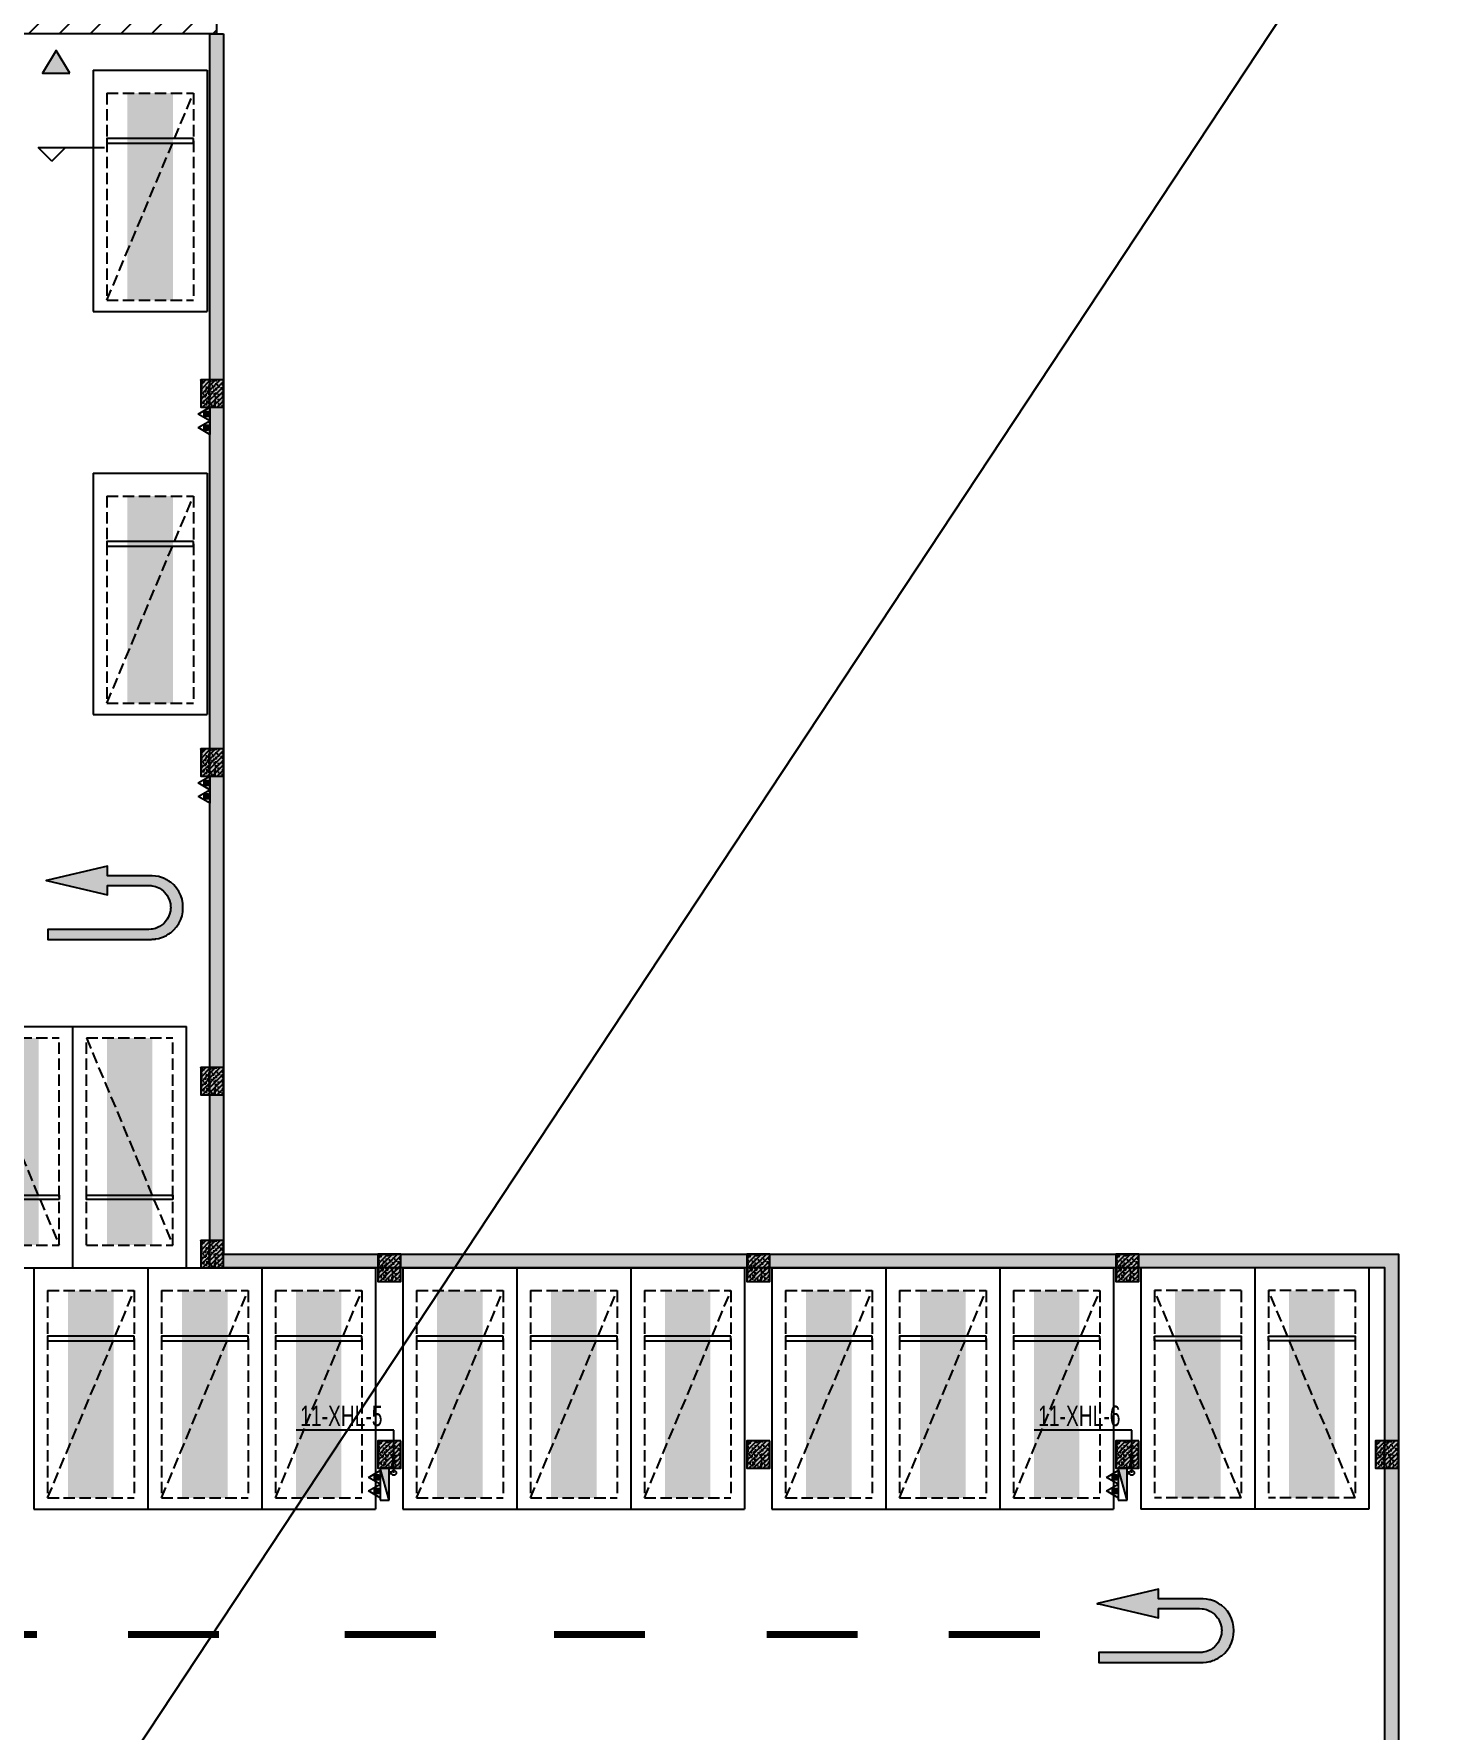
# Model space of a CAD drawing. Extents: x -1338203 to 1886333, y -783476 to 1038610.
# Drawn here: x 834955 to 865888, y -387801 to -350551 of the extents above; entities that cross this region are included whole.
import ezdxf

# ---------------------------------------------------------------- set-up
doc = ezdxf.new("R2010")
doc.units = 0
doc.header["$LTSCALE"] = 1000
doc.header["$MEASUREMENT"] = 0
doc.linetypes.add('A-001-平面B2$0$__DASH', pattern=[0.35, 0.25, -0.1])
for name, color, linetype in [('A-001-车位参照B2$0$A-001-车位参照B2$0$0A-P-PKNG-CAR(A)', 43, 'Continuous'), ('A-01-平面B2$0$0A-A-SYMB-ELEV', 150, 'Continuous'), ('A-FIRE', 7, 'Continuous'), ('p-a-regular', 5, 'Continuous'), ('S001地下二墙柱$0$S001地下一墙柱$0$0S-CC-LINE', 52, 'Continuous'), ('S001地下二墙柱$0$S001地下一墙柱$0$0S-CW-HATCH', 251, 'Continuous'), ('S001地下二墙柱$0$S001地下一墙柱$0$0S-CW-HATCH-UP', 251, 'Continuous'), ('S001地下二墙柱$0$S001地下一墙柱$0$0S-CW-LINE', 72, 'Continuous'), ('S001地下二墙柱$0$S001地下二墙柱$0$0S-CC-LINE', 52, 'Continuous'), ('S001地下二墙柱$0$S001地下二墙柱$0$0S-CW-HATCH', 251, 'Continuous'), ('S001地下二墙柱$0$S001地下二墙柱$0$0S-CW-HATCH-UP', 251, 'Continuous'), ('中心线', 42, 'Continuous'), ('地面指向箭头', 7, 'Continuous'), ('负二层消火栓$0$负二层消火栓$0$0P-ACC-FH', 7, 'Continuous'), ('负二层消火栓$0$负二层消火栓$0$0P-DIM-FH', 3, 'Continuous'), ('负二层消火栓$0$负二层消火栓$0$0P-PIPE-FH', 1, 'Continuous'), ('负二层消火栓$0$负二层消火栓$0$0P-VPIPE-FH', 1, 'Continuous'), ('负二层消火栓$0$负二层消火栓$1$0P-EQUIP-FH', 7, 'Continuous')]:
    doc.layers.add(name, color=color, linetype=linetype)
doc.layers.add('AAD-A-PROOF', color=30, linetype='Continuous', plot=False)
doc.styles.add('负二层消火栓$0$负二层消火栓$0$AAD-S', font='aad-s.shx', dxfattribs={"width": 0.7, "bigfont": 'aad-hztxt.shx'})

# ---------------------------------------------------------------- blocks, each defined once
blk = doc.blocks.new('A-01-平面B2')
at = {"layer": 'A-01-平面B2$0$0A-A-SYMB-ELEV'}
for p, q in [((20843, -6485), (20543, -6185)), ((20543, -6185), (22001, -6185)), ((20843, -6485), (21143, -6185))]:
    blk.add_line(p, q, dxfattribs=at)
blk = doc.blocks.new('A-001-主楼组合参照B2')
at = {"ltscale": 0.002}
h = blk.add_hatch(dxfattribs=at)
h.set_pattern_fill('ANSI31', color=8, scale=300)
h.set_pattern_definition([(45, (-290759.76, -7878.1), (-336.7596, 336.7596), [])])
h.paths.add_polyline_path([(66281, -186940), (66281, -185540), (62441, -185540), (62441, -181550), (55141, -181550), (55141, -185540), (51301, -185540), (51301, -186940), (44981, -186940), (44981, -185540), (41131, -185540), (41131, -181650), (37392, -181650), (37392, -179560), (38191, -179560), (38191, -176360), (41051, -176360), (41051, -174560), (42851, -174560), (42851, -173660), (46981, -173660), (46981, -172090), (50101, -172090), (50101, -174560), (67481, -174560), (67481, -172090), (70601, -172090), (70601, -174560), (76531, -174560), (76531, -176360), (79391, -176360), (79391, -179560), (80191, -179560), (80191, -182110), (81091, -182110), (81091, -185540), (72601, -185540), (72601, -186940)])
h.paths.add_polyline_path([(2291, -185540), (9781, -185540), (9781, -186540), (9631, -186540), (9631, -186940), (16251, -186940), (16251, -186540), (16101, -186540), (16101, -185540), (23691, -185540), (23691, -179560), (22891, -179560), (22891, -176360), (20031, -176360), (20031, -174560), (18231, -174560), (18231, -173660), (14101, -173660), (14101, -172090), (10981, -172090), (10981, -174560), (-6399, -174560), (-6399, -172090), (-9519, -172090), (-9519, -174560), (-15449, -174560), (-15449, -176360), (-18309, -176360), (-18309, -179560), (-19109, -179560), (-19109, -181610), (-20009, -181610), (-20009, -185540), (-11519, -185540), (-11519, -186540), (-11669, -186540), (-11669, -186940), (-5049, -186940), (-5049, -186540), (-5199, -186540), (-5199, -185540), (-1359, -185540), (-1359, -181550), (2291, -181550)])
h.paths.add_polyline_path([(-109959, -168806), (-109959, -173536), (-109709, -173536), (-103819, -173536), (-103819, -177236), (-99249, -177236), (-99249, -178036), (-92869, -178036), (-92869, -177236), (-71299, -177236), (-71299, -178036), (-64919, -178036), (-64919, -177236), (-54209, -177236), (-54209, -168806), (-59109, -168806), (-59109, -167906), (-62059, -167906), (-62059, -168806), (-64369, -168806), (-64369, -167456), (-66169, -167456), (-66169, -165386), (-69469, -165386), (-69469, -167386), (-71849, -167386), (-71849, -168806), (-82159, -168806), (-82159, -167906), (-85209, -167906), (-85209, -168806), (-92319, -168806), (-92319, -167386), (-94699, -167386), (-94699, -165386), (-97999, -165386), (-97999, -167456), (-99799, -167456), (-99799, -168806)])
h.paths.add_polyline_path([(-115664, -225244), (-115664, -225844), (-115414, -225844), (-115414, -225244), (-114084, -225244), (-114084, -225844), (-113834, -225844), (-113834, -225244), (-112009, -225244), (-112009, -225844), (-111589, -225844), (-111589, -225244), (-92909, -225244), (-92909, -225844), (-92489, -225844), (-92489, -225244), (-90664, -225244), (-90664, -225844), (-90414, -225844), (-90414, -225244), (-89084, -225244), (-89084, -225844), (-88834, -225844), (-88834, -225244), (-82964, -225244), (-82964, -225844), (-82714, -225844), (-82714, -225244), (-81384, -225244), (-81384, -225844), (-81134, -225844), (-81134, -225244), (-79309, -225244), (-79309, -225844), (-78889, -225844), (-78889, -225244), (-60209, -225244), (-60209, -225844), (-59789, -225844), (-59789, -225244), (-57964, -225244), (-57964, -225844), (-57714, -225844), (-57714, -225244), (-56384, -225244), (-56384, -225844), (-56134, -225844), (-56134, -225244), (-53249, -225244), (-53249, -216464), (-53249, -216464), (-56519, -216464), (-56519, -216464), (-59959, -216464), (-59959, -215464), (-67989, -215464), (-67989, -211894), (-71109, -211894), (-71109, -215464), (-79139, -215464), (-79139, -216464), (-81759, -216464), (-81759, -215464), (-83909, -215464), (-83909, -216464), (-86599, -216464), (-87849, -216464), (-92659, -216464), (-92659, -215464), (-100689, -215464), (-100689, -211894), (-103809, -211894), (-103809, -215464), (-111839, -215464), (-111839, -215464), (-114239, -215464), (-114239, -215464), (-116459, -215464), (-116459, -216464), (-118549, -216464), (-118549, -221294), (-119249, -221294), (-119249, -221894), (-118549, -221894), (-118549, -223844), (-119249, -223844), (-119249, -224444), (-118549, -224444), (-118549, -225244)])
h.paths.add_polyline_path([(-11949, -235160), (-15609, -235160), (-15609, -237714), (-16509, -237714), (-16509, -241140), (-8019, -241140), (-8019, -242140), (-8169, -242140), (-8169, -242540), (-1549, -242540), (-1549, -242140), (-1699, -242140), (-1699, -241140), (13281, -241140), (13281, -242140), (13131, -242140), (13131, -242540), (19751, -242540), (19751, -242140), (19601, -242140), (19601, -241140), (27191, -241140), (27191, -239340), (27191, -239340), (27191, -237140), (27191, -237140), (27191, -235250), (23441, -235250), (23441, -230950), (23441, -230160), (21531, -230160), (17601, -230160), (17602, -227690), (14482, -227690), (14481, -230160), (-2899, -230160), (-2899, -227690), (-6019, -227690), (-6019, -230160), (-9949, -230160), (-11949, -230160)])
h.paths.add_polyline_path([(67491, -237140), (67491, -235160), (71151, -235160), (71151, -234560), (73051, -234560), (73051, -230160), (77081, -230160), (77081, -227690), (80201, -227690), (80201, -230160), (97581, -230160), (97581, -227690), (100701, -227690), (100701, -230160), (104631, -230160), (106631, -230160), (106631, -231960), (109491, -231960), (109491, -235160), (110291, -235160), (110291, -237713), (111191, -237713), (111191, -241140), (102701, -241140), (102701, -242140), (102851, -242140), (102851, -242540), (96231, -242540), (96231, -242140), (96381, -242140), (96381, -241140), (81401, -241140), (81401, -242140), (81551, -242140), (81551, -242540), (74931, -242540), (74931, -242140), (75081, -242140), (75081, -241140), (67491, -241140), (67491, -239340)])
h.paths.add_polyline_path([(11811, -302465), (13796, -302220), (17696, -301741), (17394, -299289), (20491, -298908), (20793, -301359), (25884, -300733), (26493, -305676), (29133, -305351), (28525, -300408), (38043, -299237), (37741, -296785), (40838, -296404), (41140, -298856), (45040, -298376), (47025, -298132), (47636, -303094), (50474, -302745), (51268, -302647), (51580, -305181), (52178, -310042), (48297, -310519), (48118, -309060), (44465, -309509), (44588, -310502), (44736, -310484), (44785, -310881), (38215, -311689), (38166, -311292), (38315, -311274), (38193, -310281), (23325, -312111), (23447, -313103), (23596, -313085), (23645, -313482), (17074, -314290), (17025, -313893), (17174, -313875), (17052, -312883), (1787, -314761), (1909, -315753), (2058, -315735), (2107, -316132), (-4463, -316941), (-4512, -316544), (-4363, -316525), (-4485, -315533), (-12912, -316570), (-13331, -313165), (-12437, -313055), (-12507, -312490), (-12749, -310524), (-11955, -310427), (-12346, -307251), (-9507, -306901), (-9727, -305115), (-7940, -304896), (-8050, -304003), (-3951, -303497), (-4143, -301939), (-1046, -301558), (-745, -304010), (7186, -303034), (7796, -307996), (12421, -307427)])
h.paths.add_polyline_path([(118676, -301883), (118079, -297021), (118079, -297019), (118009, -296454), (117768, -294488), (116974, -294586), (116584, -291410), (113745, -291758), (113526, -289972), (111540, -290216), (107640, -290695), (107339, -288243), (104242, -288623), (104543, -291075), (87293, -293193), (86992, -290742), (83895, -291122), (84196, -293574), (80295, -294053), (78310, -294297), (78920, -299259), (76081, -299608), (75287, -299705), (75598, -302240), (76016, -305641), (83549, -304716), (83671, -305708), (83522, -305726), (83571, -306123), (90142, -305317), (90093, -304920), (89944, -304938), (89822, -303945), (104690, -302119), (104812, -303112), (104663, -303130), (104712, -303527), (111283, -302720), (111234, -302323), (111085, -302341), (110963, -301349), (114617, -300901), (114796, -302359)])
at = {"color": 3, "flags": 128}
blk.add_lwpolyline([(67481, -172090), (70601, -172090), (70601, -174560), (76531, -174560), (76531, -176360), (79391, -176360), (79391, -179560), (80191, -179560), (80191, -182110), (81091, -182110), (81091, -185540), (72601, -185540), (72601, -186940), (66281, -186940)], dxfattribs=at)
blk.add_blockref('A-01-平面B2', (48141, -183250))
blk = doc.blocks.new('负二层消火栓$0$负二层消火栓$1$$TwtSys$00000546')
h = blk.add_hatch()
h.set_pattern_fill('ANSI31', color=256, scale=200, style=0)
h.set_pattern_definition([(45, (-38543.802, -6670.83), (-17.67767, 17.67767), [])])
h.paths.add_polyline_path([(-65, 174), (65, 174), (65, 44), (-65, 44)])
for points in [[(0, 344), (-198, 0), (198, 0)], [(-65, 174), (65, 174), (65, 44), (-65, 44)]]:
    blk.add_lwpolyline(points, close=True)
blk = doc.blocks.new('负二层消火栓$0$负二层消火栓$0$$TwtSys$00000434')
for p, q in [((-0.5, 0.5), (-0.5, -0.5)), ((-0.5, -0.5), (0.5, 0.5)), ((0.5, 0.5), (-0.5, 0.5)), ((0.5, -0.5), (0.5, 0.5)), ((-0.5, -0.5), (0.5, -0.5))]:
    blk.add_line(p, q)
blk.add_solid([(0.5, -0.5), (0.5, 0.5), (-0.5, -0.5)])
blk = doc.blocks.new('负二层消火栓')
at = {"layer": '负二层消火栓$0$负二层消火栓$0$0P-DIM-FH'}
for p, q in [((76491, -217605, 800), (74347, -217605, 800)), ((76491, -218540, 800), (76491, -217605, 800)), ((92691, -217605, 800), (90547, -217605, 800)), ((92691, -218540, 800), (92691, -217605, 800))]:
    blk.add_line(p, q, dxfattribs=at)
at = {"layer": '负二层消火栓$0$负二层消火栓$0$0P-PIPE-FH', "linetype": 'Continuous', "const_width": 82.5}
for points in [[(76439, -218540), (76391, -218540)], [(92639, -218540), (92591, -218540)]]:
    blk.add_lwpolyline(points, dxfattribs=at)
at = {"layer": '负二层消火栓$0$负二层消火栓$0$0P-VPIPE-FH', "linetype": 'Continuous'}
for centre in [(76491, -218540), (92691, -218540)]:
    blk.add_circle(centre, 52.5, dxfattribs=at)
at = {"layer": '负二层消火栓$0$负二层消火栓$0$0P-ACC-FH', "xscale": -700, "yscale": -200, "zscale": 700, "rotation": 270.0000000081852}
for p in [(76291, -218790), (92491, -218790)]:
    blk.add_blockref('负二层消火栓$0$负二层消火栓$0$$TwtSys$00000434', p, dxfattribs=at)
at = {"layer": '负二层消火栓$0$负二层消火栓$1$0P-EQUIP-FH', "xscale": -0.75, "yscale": 0.75, "zscale": 0.75}
for p, rotation in [((72451, -195289), 90.00000000001239), ((72451, -195586), 90.00000000001239), ((72451, -203389), 90.00000000001239), ((72451, -203686), 90.00000000001239), ((76191, -218641, 800), 90.00000000818514), ((92391, -218641, 800), 90.00000000818514), ((76191, -218939, 800), 90.00000000818514), ((92391, -218939, 800), 90.00000000818514)]:
    blk.add_blockref('负二层消火栓$0$负二层消火栓$1$$TwtSys$00000546', p, dxfattribs=dict(at, rotation=rotation))
at = {"layer": '负二层消火栓$0$负二层消火栓$0$0P-DIM-FH', "color": 7, "style": '负二层消火栓$0$负二层消火栓$0$AAD-S', "width": 0.7}
for s, p in [('11-XHL-5', (74437, -217515, 800)), ('11-XHL-6', (90637, -217515, 800))]:
    blk.add_text(s, height=450, dxfattribs=at).set_placement(p)
blk = doc.blocks.new('S001地下二墙柱')
at = {"layer": 'S001地下二墙柱$0$S001地下一墙柱$0$0S-CW-HATCH', "ltscale": 0.002}
h = blk.add_hatch(color=256, dxfattribs=at)
h.dxf.hatch_style = 1
h.paths.add_polyline_path([(72751, -186940), (72751, -213740), (98541, -213740), (98541, -227760), (98241, -227760), (98241, -214040), (72451, -214040), (72451, -186940)])
at = {"layer": 'S001地下二墙柱$0$S001地下一墙柱$0$0S-CW-HATCH'}
h = blk.add_hatch(color=256, dxfattribs=at)
h.dxf.hatch_style = 1
h.paths.add_polyline_path([(72751, -194540), (72251, -194540), (72251, -195140), (72751, -195140)])
h = blk.add_hatch(color=256, dxfattribs=at)
h.dxf.hatch_style = 1
h.paths.add_polyline_path([(72751, -202640), (72251, -202640), (72251, -203240), (72751, -203240)])
h = blk.add_hatch(color=256, dxfattribs=at)
h.dxf.hatch_style = 1
h.paths.add_polyline_path([(72751, -209640), (72251, -209640), (72251, -210240), (72751, -210240)])
h = blk.add_hatch(color=256, dxfattribs=at)
h.dxf.hatch_style = 1
h.paths.add_polyline_path([(72751, -213440), (72251, -213440), (72251, -214040), (72751, -214040)])
h = blk.add_hatch(color=256, dxfattribs=at)
h.dxf.hatch_style = 1
h.paths.add_polyline_path([(76641, -213740), (76141, -213740), (76141, -214340), (76641, -214340)])
h = blk.add_hatch(color=256, dxfattribs=at)
h.dxf.hatch_style = 1
h.paths.add_polyline_path([(84741, -213740), (84241, -213740), (84241, -214340), (84741, -214340)])
h = blk.add_hatch(color=256, dxfattribs=at)
h.dxf.hatch_style = 1
h.paths.add_polyline_path([(92841, -213740), (92341, -213740), (92341, -214340), (92841, -214340)])
h = blk.add_hatch(color=256, dxfattribs=at)
h.dxf.hatch_style = 1
h.paths.add_polyline_path([(76641, -217840), (76141, -217840), (76141, -218440), (76641, -218440)])
h = blk.add_hatch(color=256, dxfattribs=at)
h.dxf.hatch_style = 1
h.paths.add_polyline_path([(84741, -217840), (84241, -217840), (84241, -218440), (84741, -218440)])
h = blk.add_hatch(color=256, dxfattribs=at)
h.dxf.hatch_style = 1
h.paths.add_polyline_path([(92841, -217840), (92341, -217840), (92341, -218440), (92841, -218440)])
h = blk.add_hatch(color=256, dxfattribs=at)
h.dxf.hatch_style = 1
h.paths.add_polyline_path([(98541, -217840), (98041, -217840), (98041, -218440), (98541, -218440)])
at = {"layer": 'S001地下二墙柱$0$S001地下一墙柱$0$0S-CW-HATCH-UP', "ltscale": 0.002}
h = blk.add_hatch(dxfattribs=at)
h.set_pattern_fill('钢筋混凝土', color=256, scale=30)
h.set_pattern_definition([(45, (-766365.37, -306889.07), (-53.0330086, 53.0330086), []), (50, (-766365.37, -306889.07), (215.178055, -18.82564), [22.5, -247.5]), (355, (-766365.37, -306889.07), (-41.6254, 225.65764), [18, -198]), (100.4514, (-766347.44, -306890.64), (173.552815, 206.831863), [19.122057, -210.342634]), (46.1842, (-766365.37, -306829.07), (320.172315, -49.655704), [33.75, -371.25]), (96.6356, (-766338.7, -306833.2), (280.39881, 292.23536), [28.68309, -315.5139]), (351.1842, (-766365.37, -306829.07), (280.39858, 292.23558), [27, -297]), (21, (-766335.37, -306844.07), (179.072116, -120.785667), [22.5, -247.5]), (326, (-766335.37, -306844.07), (72.9946, 217.545014), [18, -198]), (71.4514, (-766320.44, -306854.14), (252.06679, 96.75915), [19.122057, -210.342634]), (37.5, (-766365.37, -306889.07), (3.6479566, 99.868156), [0, -195.6, 0, -201, 0, -198.75]), (7.5, (-766365.37, -306889.07), (78.920861, 118.323514), [0, -114.6, 0, -191.1, 0, -75.75]), (327.5, (-766432.27, -306889.07), (160.146731, -6.7664615), [0, -75, 0, -234, 0, -310.5]), (317.5, (-766462.27, -306889.07), (174.95585, 30.031495), [0, -97.5, 0, -155.4, 0, -220.5])])
h.paths.add_polyline_path([(72751, -186940), (72751, -213740), (98541, -213740), (98541, -227760), (98241, -227760), (98241, -214040), (72451, -214040), (72451, -186940)])
at = {"layer": 'S001地下二墙柱$0$S001地下一墙柱$0$0S-CW-HATCH-UP'}
h = blk.add_hatch(dxfattribs=at)
h.set_pattern_fill('钢筋混凝土', color=256, scale=30)
h.set_pattern_definition([(45, (105061.966, -185588.27), (-53.03301, 53.03301), []), (50, (105061.97, -185588.27), (215.1781, -18.8256), [22.5, -247.5]), (355, (105061.97, -185588.27), (-41.6254, 225.6576), [18, -198]), (100.4514, (105079.9, -185589.84), (173.5528, 206.8319), [19.122, -210.3426]), (46.1842, (105061.97, -185528.27), (320.1723, -49.6557), [33.75, -371.25]), (96.6356, (105088.65, -185532.4), (280.3988, 292.2354), [28.683, -315.514]), (351.1842, (105061.97, -185528.27), (280.3986, 292.2356), [27, -297]), (21, (105091.97, -185543.27), (179.0721, -120.7857), [22.5, -247.5]), (326, (105091.97, -185543.27), (72.9946, 217.545), [18, -198]), (71.4514, (105106.89, -185553.34), (252.0668, 96.7591), [19.122, -210.3426]), (37.5, (105061.966, -185588.27), (3.64796, 99.86816), [0, -195.6, 0, -201, 0, -198.75]), (7.5, (105061.97, -185588.27), (78.92086, 118.3235), [0, -114.6, 0, -191.1, 0, -75.75]), (327.5, (104995.066, -185588.27), (160.14673, -6.76646), [0, -75, 0, -234, 0, -310.5]), (317.5, (104965.07, -185588.27), (174.95585, 30.0315), [0, -97.5, 0, -155.4, 0, -220.5])])
h.paths.add_polyline_path([(72751, -194540), (72251, -194540), (72251, -195140), (72751, -195140)])
h = blk.add_hatch(dxfattribs=at)
h.set_pattern_fill('钢筋混凝土', color=256, scale=30)
h.set_pattern_definition([(45, (105061.966, -193688.27), (-53.03301, 53.03301), []), (50, (105061.97, -193688.27), (215.1781, -18.8256), [22.5, -247.5]), (355, (105061.97, -193688.27), (-41.6254, 225.6576), [18, -198]), (100.4514, (105079.9, -193689.84), (173.5528, 206.8319), [19.122, -210.3426]), (46.1842, (105061.97, -193628.27), (320.1723, -49.6557), [33.75, -371.25]), (96.6356, (105088.65, -193632.4), (280.3988, 292.2354), [28.683, -315.514]), (351.1842, (105061.97, -193628.27), (280.3986, 292.2356), [27, -297]), (21, (105091.97, -193643.27), (179.0721, -120.7857), [22.5, -247.5]), (326, (105091.97, -193643.27), (72.9946, 217.545), [18, -198]), (71.4514, (105106.89, -193653.34), (252.0668, 96.7591), [19.122, -210.3426]), (37.5, (105061.966, -193688.27), (3.64796, 99.86816), [0, -195.6, 0, -201, 0, -198.75]), (7.5, (105061.97, -193688.27), (78.92086, 118.3235), [0, -114.6, 0, -191.1, 0, -75.75]), (327.5, (104995.066, -193688.27), (160.14673, -6.76646), [0, -75, 0, -234, 0, -310.5]), (317.5, (104965.07, -193688.27), (174.95585, 30.0315), [0, -97.5, 0, -155.4, 0, -220.5])])
h.paths.add_polyline_path([(72751, -202640), (72251, -202640), (72251, -203240), (72751, -203240)])
h = blk.add_hatch(dxfattribs=at)
h.set_pattern_fill('钢筋混凝土', color=256, scale=30)
h.set_pattern_definition([(45, (105061.966, -200688.27), (-53.03301, 53.03301), []), (50, (105061.97, -200688.27), (215.1781, -18.8256), [22.5, -247.5]), (355, (105061.97, -200688.27), (-41.6254, 225.6576), [18, -198]), (100.4514, (105079.9, -200689.84), (173.5528, 206.8319), [19.122, -210.3426]), (46.1842, (105061.97, -200628.27), (320.1723, -49.6557), [33.75, -371.25]), (96.6356, (105088.65, -200632.4), (280.3988, 292.2354), [28.683, -315.514]), (351.1842, (105061.97, -200628.27), (280.3986, 292.2356), [27, -297]), (21, (105091.97, -200643.27), (179.0721, -120.7857), [22.5, -247.5]), (326, (105091.97, -200643.27), (72.9946, 217.545), [18, -198]), (71.4514, (105106.89, -200653.34), (252.0668, 96.7591), [19.122, -210.3426]), (37.5, (105061.966, -200688.27), (3.64796, 99.86816), [0, -195.6, 0, -201, 0, -198.75]), (7.5, (105061.97, -200688.27), (78.92086, 118.3235), [0, -114.6, 0, -191.1, 0, -75.75]), (327.5, (104995.066, -200688.27), (160.14673, -6.76646), [0, -75, 0, -234, 0, -310.5]), (317.5, (104965.07, -200688.27), (174.95585, 30.0315), [0, -97.5, 0, -155.4, 0, -220.5])])
h.paths.add_polyline_path([(72751, -209640), (72251, -209640), (72251, -210240), (72751, -210240)])
h = blk.add_hatch(dxfattribs=at)
h.set_pattern_fill('钢筋混凝土', color=256, scale=30)
h.set_pattern_definition([(45, (105061.966, -204488.27), (-53.03301, 53.03301), []), (50, (105061.97, -204488.27), (215.1781, -18.8256), [22.5, -247.5]), (355, (105061.97, -204488.27), (-41.6254, 225.6576), [18, -198]), (100.4514, (105079.9, -204489.84), (173.5528, 206.8319), [19.122, -210.3426]), (46.1842, (105061.97, -204428.27), (320.1723, -49.6557), [33.75, -371.25]), (96.6356, (105088.65, -204432.4), (280.3988, 292.2354), [28.683, -315.514]), (351.1842, (105061.97, -204428.27), (280.3986, 292.2356), [27, -297]), (21, (105091.97, -204443.27), (179.0721, -120.7857), [22.5, -247.5]), (326, (105091.97, -204443.27), (72.9946, 217.545), [18, -198]), (71.4514, (105106.89, -204453.34), (252.0668, 96.7591), [19.122, -210.3426]), (37.5, (105061.966, -204488.27), (3.64796, 99.86816), [0, -195.6, 0, -201, 0, -198.75]), (7.5, (105061.97, -204488.27), (78.92086, 118.3235), [0, -114.6, 0, -191.1, 0, -75.75]), (327.5, (104995.066, -204488.27), (160.14673, -6.76646), [0, -75, 0, -234, 0, -310.5]), (317.5, (104965.07, -204488.27), (174.95585, 30.0315), [0, -97.5, 0, -155.4, 0, -220.5])])
h.paths.add_polyline_path([(72751, -213440), (72251, -213440), (72251, -214040), (72751, -214040)])
h = blk.add_hatch(dxfattribs=at)
h.set_pattern_fill('钢筋混凝土', color=256, scale=30)
h.set_pattern_definition([(45, (108952.16, -204788.14), (-53.03301, 53.03301), []), (50, (108952.16, -204788.14), (215.1781, -18.8256), [22.5, -247.5]), (355, (108952.16, -204788.14), (-41.6254, 225.6576), [18, -198]), (100.4514, (108970.1, -204789.7), (173.5528, 206.8319), [19.122, -210.3426]), (46.1842, (108952.16, -204728.14), (320.1723, -49.6557), [33.75, -371.25]), (96.6356, (108978.84, -204732.28), (280.3988, 292.2354), [28.683, -315.514]), (351.1842, (108952.16, -204728.14), (280.3986, 292.2356), [27, -297]), (21, (108982.16, -204743.14), (179.0721, -120.7857), [22.5, -247.5]), (326, (108982.16, -204743.14), (72.9946, 217.545), [18, -198]), (71.4514, (108997.09, -204753.2), (252.0668, 96.7591), [19.122, -210.3426]), (37.5, (108952.16, -204788.14), (3.64796, 99.86816), [0, -195.6, 0, -201, 0, -198.75]), (7.5, (108952.16, -204788.14), (78.92086, 118.3235), [0, -114.6, 0, -191.1, 0, -75.75]), (327.5, (108885.26, -204788.14), (160.14673, -6.76646), [0, -75, 0, -234, 0, -310.5]), (317.5, (108855.26, -204788.14), (174.95585, 30.0315), [0, -97.5, 0, -155.4, 0, -220.5])])
h.paths.add_polyline_path([(76641, -213740), (76141, -213740), (76141, -214340), (76641, -214340)])
h = blk.add_hatch(dxfattribs=at)
h.set_pattern_fill('钢筋混凝土', color=256, scale=30)
h.set_pattern_definition([(45, (117052.16, -204788.14), (-53.03301, 53.03301), []), (50, (117052.16, -204788.14), (215.1781, -18.8256), [22.5, -247.5]), (355, (117052.16, -204788.14), (-41.6254, 225.6576), [18, -198]), (100.4514, (117070.1, -204789.7), (173.5528, 206.8319), [19.122, -210.3426]), (46.1842, (117052.16, -204728.14), (320.1723, -49.6557), [33.75, -371.25]), (96.6356, (117078.84, -204732.28), (280.3988, 292.2354), [28.683, -315.514]), (351.1842, (117052.16, -204728.14), (280.3986, 292.2356), [27, -297]), (21, (117082.16, -204743.14), (179.0721, -120.7857), [22.5, -247.5]), (326, (117082.16, -204743.14), (72.9946, 217.545), [18, -198]), (71.4514, (117097.09, -204753.2), (252.0668, 96.7591), [19.122, -210.3426]), (37.5, (117052.16, -204788.14), (3.64796, 99.86816), [0, -195.6, 0, -201, 0, -198.75]), (7.5, (117052.16, -204788.14), (78.92086, 118.3235), [0, -114.6, 0, -191.1, 0, -75.75]), (327.5, (116985.26, -204788.14), (160.14673, -6.76646), [0, -75, 0, -234, 0, -310.5]), (317.5, (116955.26, -204788.14), (174.95585, 30.0315), [0, -97.5, 0, -155.4, 0, -220.5])])
h.paths.add_polyline_path([(84741, -213740), (84241, -213740), (84241, -214340), (84741, -214340)])
h = blk.add_hatch(dxfattribs=at)
h.set_pattern_fill('钢筋混凝土', color=256, scale=30)
h.set_pattern_definition([(45, (125152.16, -204788.14), (-53.03301, 53.03301), []), (50, (125152.16, -204788.14), (215.1781, -18.8256), [22.5, -247.5]), (355, (125152.16, -204788.14), (-41.6254, 225.6576), [18, -198]), (100.4514, (125170.1, -204789.7), (173.5528, 206.8319), [19.122, -210.3426]), (46.1842, (125152.16, -204728.14), (320.1723, -49.6557), [33.75, -371.25]), (96.6356, (125178.84, -204732.28), (280.3988, 292.2354), [28.683, -315.514]), (351.1842, (125152.16, -204728.14), (280.3986, 292.2356), [27, -297]), (21, (125182.16, -204743.14), (179.0721, -120.7857), [22.5, -247.5]), (326, (125182.16, -204743.14), (72.9946, 217.545), [18, -198]), (71.4514, (125197.09, -204753.2), (252.0668, 96.7591), [19.122, -210.3426]), (37.5, (125152.16, -204788.14), (3.64796, 99.86816), [0, -195.6, 0, -201, 0, -198.75]), (7.5, (125152.16, -204788.14), (78.92086, 118.3235), [0, -114.6, 0, -191.1, 0, -75.75]), (327.5, (125085.26, -204788.14), (160.14673, -6.76646), [0, -75, 0, -234, 0, -310.5]), (317.5, (125055.26, -204788.14), (174.95585, 30.0315), [0, -97.5, 0, -155.4, 0, -220.5])])
h.paths.add_polyline_path([(92841, -213740), (92341, -213740), (92341, -214340), (92841, -214340)])
h = blk.add_hatch(dxfattribs=at)
h.set_pattern_fill('钢筋混凝土', color=256, scale=30)
h.set_pattern_definition([(45, (108952.16, -208888.27), (-53.03301, 53.03301), []), (50, (108952.16, -208888.27), (215.1781, -18.8256), [22.5, -247.5]), (355, (108952.16, -208888.27), (-41.6254, 225.6576), [18, -198]), (100.4514, (108970.1, -208889.84), (173.5528, 206.8319), [19.122, -210.3426]), (46.1842, (108952.16, -208828.27), (320.1723, -49.6557), [33.75, -371.25]), (96.6356, (108978.84, -208832.4), (280.3988, 292.2354), [28.683, -315.514]), (351.1842, (108952.16, -208828.27), (280.3986, 292.2356), [27, -297]), (21, (108982.16, -208843.27), (179.0721, -120.7857), [22.5, -247.5]), (326, (108982.16, -208843.27), (72.9946, 217.545), [18, -198]), (71.4514, (108997.09, -208853.34), (252.0668, 96.7591), [19.122, -210.3426]), (37.5, (108952.16, -208888.27), (3.64796, 99.86816), [0, -195.6, 0, -201, 0, -198.75]), (7.5, (108952.16, -208888.27), (78.92086, 118.3235), [0, -114.6, 0, -191.1, 0, -75.75]), (327.5, (108885.26, -208888.27), (160.14673, -6.76646), [0, -75, 0, -234, 0, -310.5]), (317.5, (108855.26, -208888.27), (174.95585, 30.0315), [0, -97.5, 0, -155.4, 0, -220.5])])
h.paths.add_polyline_path([(76641, -217840), (76141, -217840), (76141, -218440), (76641, -218440)])
h = blk.add_hatch(dxfattribs=at)
h.set_pattern_fill('钢筋混凝土', color=256, scale=30)
h.set_pattern_definition([(45, (117052.16, -208888.27), (-53.03301, 53.03301), []), (50, (117052.16, -208888.27), (215.1781, -18.8256), [22.5, -247.5]), (355, (117052.16, -208888.27), (-41.6254, 225.6576), [18, -198]), (100.4514, (117070.1, -208889.84), (173.5528, 206.8319), [19.122, -210.3426]), (46.1842, (117052.16, -208828.27), (320.1723, -49.6557), [33.75, -371.25]), (96.6356, (117078.84, -208832.4), (280.3988, 292.2354), [28.683, -315.514]), (351.1842, (117052.16, -208828.27), (280.3986, 292.2356), [27, -297]), (21, (117082.16, -208843.27), (179.0721, -120.7857), [22.5, -247.5]), (326, (117082.16, -208843.27), (72.9946, 217.545), [18, -198]), (71.4514, (117097.09, -208853.34), (252.0668, 96.7591), [19.122, -210.3426]), (37.5, (117052.16, -208888.27), (3.64796, 99.86816), [0, -195.6, 0, -201, 0, -198.75]), (7.5, (117052.16, -208888.27), (78.92086, 118.3235), [0, -114.6, 0, -191.1, 0, -75.75]), (327.5, (116985.26, -208888.27), (160.14673, -6.76646), [0, -75, 0, -234, 0, -310.5]), (317.5, (116955.26, -208888.27), (174.95585, 30.0315), [0, -97.5, 0, -155.4, 0, -220.5])])
h.paths.add_polyline_path([(84741, -217840), (84241, -217840), (84241, -218440), (84741, -218440)])
h = blk.add_hatch(dxfattribs=at)
h.set_pattern_fill('钢筋混凝土', color=256, scale=30)
h.set_pattern_definition([(45, (125152.16, -208888.27), (-53.03301, 53.03301), []), (50, (125152.16, -208888.27), (215.1781, -18.8256), [22.5, -247.5]), (355, (125152.16, -208888.27), (-41.6254, 225.6576), [18, -198]), (100.4514, (125170.1, -208889.84), (173.5528, 206.8319), [19.122, -210.3426]), (46.1842, (125152.16, -208828.27), (320.1723, -49.6557), [33.75, -371.25]), (96.6356, (125178.84, -208832.4), (280.3988, 292.2354), [28.683, -315.514]), (351.1842, (125152.16, -208828.27), (280.3986, 292.2356), [27, -297]), (21, (125182.16, -208843.27), (179.0721, -120.7857), [22.5, -247.5]), (326, (125182.16, -208843.27), (72.9946, 217.545), [18, -198]), (71.4514, (125197.09, -208853.34), (252.0668, 96.7591), [19.122, -210.3426]), (37.5, (125152.16, -208888.27), (3.64796, 99.86816), [0, -195.6, 0, -201, 0, -198.75]), (7.5, (125152.16, -208888.27), (78.92086, 118.3235), [0, -114.6, 0, -191.1, 0, -75.75]), (327.5, (125085.26, -208888.27), (160.14673, -6.76646), [0, -75, 0, -234, 0, -310.5]), (317.5, (125055.26, -208888.27), (174.95585, 30.0315), [0, -97.5, 0, -155.4, 0, -220.5])])
h.paths.add_polyline_path([(92841, -217840), (92341, -217840), (92341, -218440), (92841, -218440)])
h = blk.add_hatch(dxfattribs=at)
h.set_pattern_fill('钢筋混凝土', color=256, scale=30)
h.set_pattern_definition([(45, (130851.97, -208888.266), (-53.03301, 53.03301), []), (50, (130851.97, -208888.27), (215.1781, -18.8256), [22.5, -247.5]), (355, (130851.97, -208888.27), (-41.6254, 225.6576), [18, -198]), (100.4514, (130869.9, -208889.83), (173.5528, 206.8319), [19.122, -210.3426]), (46.1842, (130851.97, -208828.27), (320.1723, -49.6557), [33.75, -371.25]), (96.6356, (130878.65, -208832.4), (280.3988, 292.2354), [28.683, -315.514]), (351.1842, (130851.97, -208828.27), (280.3986, 292.2356), [27, -297]), (21, (130881.97, -208843.27), (179.0721, -120.7857), [22.5, -247.5]), (326, (130881.97, -208843.27), (72.9946, 217.545), [18, -198]), (71.4514, (130896.9, -208853.33), (252.0668, 96.7591), [19.122, -210.3426]), (37.5, (130851.97, -208888.266), (3.64796, 99.86816), [0, -195.6, 0, -201, 0, -198.75]), (7.5, (130851.97, -208888.27), (78.92086, 118.3235), [0, -114.6, 0, -191.1, 0, -75.75]), (327.5, (130785.07, -208888.266), (160.14673, -6.76646), [0, -75, 0, -234, 0, -310.5]), (317.5, (130755.07, -208888.27), (174.95585, 30.0315), [0, -97.5, 0, -155.4, 0, -220.5])])
h.paths.add_polyline_path([(98541, -217840), (98041, -217840), (98041, -218440), (98541, -218440)])
at = {"layer": 'S001地下二墙柱$0$S001地下二墙柱$0$0S-CW-HATCH'}
h = blk.add_hatch(color=256, dxfattribs=at)
h.dxf.hatch_style = 1
h.paths.add_polyline_path([(72751, -194540), (72251, -194540), (72251, -195140), (72751, -195140)])
h = blk.add_hatch(color=256, dxfattribs=at)
h.dxf.hatch_style = 1
h.paths.add_polyline_path([(72751, -202640), (72251, -202640), (72251, -203240), (72751, -203240)])
h = blk.add_hatch(color=256, dxfattribs=at)
h.dxf.hatch_style = 1
h.paths.add_polyline_path([(72751, -209640), (72251, -209640), (72251, -210240), (72751, -210240)])
h = blk.add_hatch(color=256, dxfattribs=at)
h.dxf.hatch_style = 1
h.paths.add_polyline_path([(72751, -213440), (72251, -213440), (72251, -214040), (72751, -214040)])
at = {"layer": 'S001地下二墙柱$0$S001地下二墙柱$0$0S-CW-HATCH-UP'}
h = blk.add_hatch(dxfattribs=at)
h.set_pattern_fill('钢筋混凝土', color=256, scale=30)
h.set_pattern_definition([(45, (105061.966, -185588.27), (-53.03301, 53.03301), []), (50, (105061.97, -185588.27), (215.1781, -18.8256), [22.5, -247.5]), (355, (105061.97, -185588.27), (-41.6254, 225.6576), [18, -198]), (100.4514, (105079.9, -185589.84), (173.5528, 206.8319), [19.122, -210.3426]), (46.1842, (105061.97, -185528.27), (320.1723, -49.6557), [33.75, -371.25]), (96.6356, (105088.65, -185532.4), (280.3988, 292.2354), [28.683, -315.514]), (351.1842, (105061.97, -185528.27), (280.3986, 292.2356), [27, -297]), (21, (105091.97, -185543.27), (179.0721, -120.7857), [22.5, -247.5]), (326, (105091.97, -185543.27), (72.9946, 217.545), [18, -198]), (71.4514, (105106.89, -185553.34), (252.0668, 96.7591), [19.122, -210.3426]), (37.5, (105061.966, -185588.27), (3.64796, 99.86816), [0, -195.6, 0, -201, 0, -198.75]), (7.5, (105061.97, -185588.27), (78.92086, 118.3235), [0, -114.6, 0, -191.1, 0, -75.75]), (327.5, (104995.066, -185588.27), (160.14673, -6.76646), [0, -75, 0, -234, 0, -310.5]), (317.5, (104965.07, -185588.27), (174.95585, 30.0315), [0, -97.5, 0, -155.4, 0, -220.5])])
h.paths.add_polyline_path([(72751, -194540), (72251, -194540), (72251, -195140), (72751, -195140)])
h = blk.add_hatch(dxfattribs=at)
h.set_pattern_fill('钢筋混凝土', color=256, scale=30)
h.set_pattern_definition([(45, (105061.966, -193688.27), (-53.03301, 53.03301), []), (50, (105061.97, -193688.27), (215.1781, -18.8256), [22.5, -247.5]), (355, (105061.97, -193688.27), (-41.6254, 225.6576), [18, -198]), (100.4514, (105079.9, -193689.84), (173.5528, 206.8319), [19.122, -210.3426]), (46.1842, (105061.97, -193628.27), (320.1723, -49.6557), [33.75, -371.25]), (96.6356, (105088.65, -193632.4), (280.3988, 292.2354), [28.683, -315.514]), (351.1842, (105061.97, -193628.27), (280.3986, 292.2356), [27, -297]), (21, (105091.97, -193643.27), (179.0721, -120.7857), [22.5, -247.5]), (326, (105091.97, -193643.27), (72.9946, 217.545), [18, -198]), (71.4514, (105106.89, -193653.34), (252.0668, 96.7591), [19.122, -210.3426]), (37.5, (105061.966, -193688.27), (3.64796, 99.86816), [0, -195.6, 0, -201, 0, -198.75]), (7.5, (105061.97, -193688.27), (78.92086, 118.3235), [0, -114.6, 0, -191.1, 0, -75.75]), (327.5, (104995.066, -193688.27), (160.14673, -6.76646), [0, -75, 0, -234, 0, -310.5]), (317.5, (104965.07, -193688.27), (174.95585, 30.0315), [0, -97.5, 0, -155.4, 0, -220.5])])
h.paths.add_polyline_path([(72751, -202640), (72251, -202640), (72251, -203240), (72751, -203240)])
h = blk.add_hatch(dxfattribs=at)
h.set_pattern_fill('钢筋混凝土', color=256, scale=30)
h.set_pattern_definition([(45, (105061.966, -200688.27), (-53.03301, 53.03301), []), (50, (105061.97, -200688.27), (215.1781, -18.8256), [22.5, -247.5]), (355, (105061.97, -200688.27), (-41.6254, 225.6576), [18, -198]), (100.4514, (105079.9, -200689.84), (173.5528, 206.8319), [19.122, -210.3426]), (46.1842, (105061.97, -200628.27), (320.1723, -49.6557), [33.75, -371.25]), (96.6356, (105088.65, -200632.4), (280.3988, 292.2354), [28.683, -315.514]), (351.1842, (105061.97, -200628.27), (280.3986, 292.2356), [27, -297]), (21, (105091.97, -200643.27), (179.0721, -120.7857), [22.5, -247.5]), (326, (105091.97, -200643.27), (72.9946, 217.545), [18, -198]), (71.4514, (105106.89, -200653.34), (252.0668, 96.7591), [19.122, -210.3426]), (37.5, (105061.966, -200688.27), (3.64796, 99.86816), [0, -195.6, 0, -201, 0, -198.75]), (7.5, (105061.97, -200688.27), (78.92086, 118.3235), [0, -114.6, 0, -191.1, 0, -75.75]), (327.5, (104995.066, -200688.27), (160.14673, -6.76646), [0, -75, 0, -234, 0, -310.5]), (317.5, (104965.07, -200688.27), (174.95585, 30.0315), [0, -97.5, 0, -155.4, 0, -220.5])])
h.paths.add_polyline_path([(72751, -209640), (72251, -209640), (72251, -210240), (72751, -210240)])
h = blk.add_hatch(dxfattribs=at)
h.set_pattern_fill('钢筋混凝土', color=256, scale=30)
h.set_pattern_definition([(45, (105061.966, -204488.27), (-53.03301, 53.03301), []), (50, (105061.97, -204488.27), (215.1781, -18.8256), [22.5, -247.5]), (355, (105061.97, -204488.27), (-41.6254, 225.6576), [18, -198]), (100.4514, (105079.9, -204489.84), (173.5528, 206.8319), [19.122, -210.3426]), (46.1842, (105061.97, -204428.27), (320.1723, -49.6557), [33.75, -371.25]), (96.6356, (105088.65, -204432.4), (280.3988, 292.2354), [28.683, -315.514]), (351.1842, (105061.97, -204428.27), (280.3986, 292.2356), [27, -297]), (21, (105091.97, -204443.27), (179.0721, -120.7857), [22.5, -247.5]), (326, (105091.97, -204443.27), (72.9946, 217.545), [18, -198]), (71.4514, (105106.89, -204453.34), (252.0668, 96.7591), [19.122, -210.3426]), (37.5, (105061.966, -204488.27), (3.64796, 99.86816), [0, -195.6, 0, -201, 0, -198.75]), (7.5, (105061.97, -204488.27), (78.92086, 118.3235), [0, -114.6, 0, -191.1, 0, -75.75]), (327.5, (104995.066, -204488.27), (160.14673, -6.76646), [0, -75, 0, -234, 0, -310.5]), (317.5, (104965.07, -204488.27), (174.95585, 30.0315), [0, -97.5, 0, -155.4, 0, -220.5])])
h.paths.add_polyline_path([(72751, -213440), (72251, -213440), (72251, -214040), (72751, -214040)])
at = {"layer": 'S001地下二墙柱$0$S001地下一墙柱$0$0S-CC-LINE', "color": 4}
for points in [[(72751, -194540), (72251, -194540), (72251, -195140), (72751, -195140)], [(72751, -202640), (72251, -202640), (72251, -203240), (72751, -203240)], [(72751, -209640), (72251, -209640), (72251, -210240), (72751, -210240)]]:
    blk.add_lwpolyline(points, close=True, dxfattribs=at)
at = {"layer": 'S001地下二墙柱$0$S001地下一墙柱$0$0S-CC-LINE', "color": 1}
for points in [[(72751, -213440), (72251, -213440), (72251, -214040), (72751, -214040)], [(76641, -213740), (76141, -213740), (76141, -214340), (76641, -214340)], [(84741, -213740), (84241, -213740), (84241, -214340), (84741, -214340)], [(92841, -213740), (92341, -213740), (92341, -214340), (92841, -214340)], [(76641, -217840), (76141, -217840), (76141, -218440), (76641, -218440)], [(84741, -217840), (84241, -217840), (84241, -218440), (84741, -218440)], [(92841, -217840), (92341, -217840), (92341, -218440), (92841, -218440)], [(98541, -217840), (98041, -217840), (98041, -218440), (98541, -218440)]]:
    blk.add_lwpolyline(points, close=True, dxfattribs=at)
at = {"layer": 'S001地下二墙柱$0$S001地下一墙柱$0$0S-CW-LINE', "ltscale": 0.002}
blk.add_lwpolyline([(72751, -186940), (72751, -213740), (98541, -213740), (98541, -227760), (98241, -227760), (98241, -214040), (72451, -214040), (72451, -186940)], close=True, dxfattribs=at)
at = {"layer": 'S001地下二墙柱$0$S001地下二墙柱$0$0S-CC-LINE', "color": 1}
for points in [[(72751, -194540), (72251, -194540), (72251, -195140), (72751, -195140)], [(72751, -202640), (72251, -202640), (72251, -203240), (72751, -203240)], [(72751, -209640), (72251, -209640), (72251, -210240), (72751, -210240)], [(72751, -213440), (72251, -213440), (72251, -214040), (72751, -214040)]]:
    blk.add_lwpolyline(points, close=True, dxfattribs=at)
blk = doc.blocks.new('JTDT')
at = {"layer": 'A-FIRE'}
h = blk.add_hatch(color=251, dxfattribs=at)
h.dxf.hatch_style = 1
h.paths.add_polyline_path([(189165, 82916), (189162, 82988), (189159, 82988), (189147, 83060), (189144, 83075), (189126, 83123), (189114, 83162), (189105, 83180), (189081, 83230), (189072, 83245), (189057, 83269), (189036, 83299), (189024, 83317), (189021, 83320), (189021, 83323), (188961, 83389), (188893, 83449), (188818, 83500), (188734, 83542), (188650, 83571), (188561, 83586), (188468, 83592), (188378, 83586), (188288, 83571), (188202, 83542), (188118, 83500), (188043, 83449), (187974, 83389), (187915, 83323), (187915, 83320), (187912, 83317), (187900, 83299), (187882, 83269), (187864, 83245), (187858, 83230), (187831, 83180), (187822, 83162), (187810, 83123), (187795, 83075), (187789, 83060), (187777, 82988), (187771, 82916), (187771, 82895), (187771, 82839), (187771, 81938), (187559, 81938), (187559, 81935), (187867, 80625), (187876, 80592), (187882, 80625), (188190, 81935), (187983, 81935), (187983, 81938), (187983, 82839), (187986, 82895), (187989, 82916), (188007, 82988), (188037, 83060), (188046, 83075), (188076, 83123), (188109, 83162), (188124, 83180), (188184, 83230), (188205, 83245), (188247, 83269), (188318, 83299), (188390, 83317), (188441, 83320), (188468, 83323), (188492, 83320), (188543, 83317), (188615, 83299), (188686, 83269), (188728, 83245), (188749, 83230), (188809, 83180), (188824, 83162), (188857, 83123), (188887, 83075), (188896, 83060), (188926, 82988), (188944, 82916), (188947, 82895), (188949, 82839), (188949, 80625), (189168, 80625), (189168, 82839), (189168, 82895)])
at = {"layer": '地面指向箭头', "color": 251, "linetype": 'Continuous'}
blk.add_lwpolyline([(189165, 82916), (189162, 82988), (189159, 82988), (189147, 83060), (189144, 83075), (189126, 83123), (189114, 83162), (189105, 83180), (189081, 83230), (189072, 83245), (189057, 83269), (189036, 83299), (189024, 83317), (189021, 83320), (189021, 83323), (188961, 83389), (188893, 83449), (188818, 83500), (188734, 83542), (188650, 83571), (188561, 83586), (188468, 83592), (188378, 83586), (188288, 83571), (188202, 83542), (188118, 83500), (188043, 83449), (187974, 83389), (187915, 83323), (187915, 83320), (187912, 83317), (187900, 83299), (187882, 83269), (187864, 83245), (187858, 83230), (187831, 83180), (187822, 83162), (187810, 83123), (187795, 83075), (187789, 83060), (187777, 82988), (187771, 82916), (187771, 82895), (187771, 82839), (187771, 81938), (187559, 81938), (187559, 81935), (187867, 80625), (187876, 80592), (187882, 80625), (188190, 81935), (187983, 81935), (187983, 81938), (187983, 82839), (187986, 82895), (187989, 82916), (188007, 82988), (188037, 83060), (188046, 83075), (188076, 83123), (188109, 83162), (188124, 83180), (188184, 83230), (188205, 83245), (188247, 83269), (188318, 83299), (188390, 83317), (188441, 83320), (188468, 83323), (188492, 83320), (188543, 83317), (188615, 83299), (188686, 83269), (188728, 83245), (188749, 83230), (188809, 83180), (188824, 83162), (188857, 83123), (188887, 83075), (188896, 83060), (188926, 82988), (188944, 82916), (188947, 82895), (188949, 82839), (188949, 80625), (189168, 80625), (189168, 82839), (189168, 82895), (189165, 82916)], dxfattribs=at)
blk = doc.blocks.new('A$C3d42903c')
at = {"layer": '中心线', "color": 251, "const_width": 150}
for points in [[(420374, 143538), (422374, 143538)], [(424374, 143538), (426374, 143538)], [(429133, 143538), (431133, 143538)], [(433724, 143538), (435724, 143538)], [(438391, 143538), (440391, 143538)], [(442391, 143538), (444391, 143538)]]:
    blk.add_lwpolyline(points, dxfattribs=at)
at = {"layer": '地面指向箭头', "color": 251, "rotation": 270}
for p in [(341989, 347971), (365059, 332090)]:
    blk.add_blockref('JTDT', p, dxfattribs=at)
blk = doc.blocks.new('A$Cb720460c')
at = {"layer": '地面指向箭头'}
h = blk.add_hatch(color=251, dxfattribs=at)
h.dxf.hatch_style = 1
h.paths.add_polyline_path([(423094, 177826), (422794, 178326), (422494, 177826)])
at = {"layer": '地面指向箭头', "color": 251, "flags": 128}
blk.add_lwpolyline([(423094, 177826), (422794, 178326), (422494, 177826), (423094, 177826)], dxfattribs=at)
blk = doc.blocks.new('A-001-车位参照B2$0$A-001-车位参照B2$0$ddd')
for p, q in [((0, 2500), (5300, 2500)), ((0, 2500), (0, 0)), ((5300, 2500), (5300, 0)), ((0, 0), (5300, 0))]:
    blk.add_line(p, q)
at = {"linetype": 'A-001-平面B2$0$__DASH'}
for p, q in [((500, 2200), (500, 300)), ((500, 2200), (5050, 2200)), ((5050, 2200), (5050, 300)), ((500, 300), (5050, 300))]:
    blk.add_line(p, q, dxfattribs=at)
blk.add_lwpolyline([(5050, 2200), (500, 300)], dxfattribs=at)
blk.add_lwpolyline([(1500, 300), (1500, 2200), (1600, 2200), (1600, 300)], close=True)
at = {"layer": 'p-a-regular', "ltscale": 0.002, "const_width": 1000}
blk.add_lwpolyline([(5050, 1250), (500, 1250)], dxfattribs=at)

msp = doc.modelspace()

# ---------------------------------------------------------------- linework, layer by layer
at = {"layer": 'AAD-A-PROOF', "color": 241, "ltscale": 0.002}
msp.add_line((834061.7, -392986.3), (900983, -291633.1), dxfattribs=at)

# ---------------------------------------------------------------- block references
at = {"ltscale": 0.002}
for name, p in [('S001地下二墙柱', (766365.4, -163610.9)), ('A-001-主楼组合参照B2', (766365.4, -163610.9)), ('A-001-主楼组合参照B2', (766365.4, -163610.9)), ('负二层消火栓', (766365.4, -163610.9)), ('A$C3d42903c', (412646.2, -529238.7)), ('A$Cb720460c', (412646.2, -529238.7))]:
    msp.add_blockref(name, p, dxfattribs=at)
at = {"layer": 'A-001-车位参照B2$0$A-001-车位参照B2$0$0A-P-PKNG-CAR(A)', "linetype": 'Continuous', "xscale": -1}
for p, rotation in [((838757, -351350.5), 89.9972764784044), ((838756.9, -360200.5), 89.99727645939184), ((837456.6, -377650.6), 89.99727645939184), ((839956.6, -377650.6), 89.99727645939184), ((842456.6, -377650.6), 89.99727645939184), ((845556.6, -377650.6), 89.99727645939184), ((848056.6, -377650.6), 89.99727645939184), ((850556.6, -377650.6), 89.99727645939184), ((853656.6, -377650.6), 89.99727645939184), ((856156.6, -377650.6), 89.99727645939184), ((858656.6, -377650.6), 89.99727645939184)]:
    msp.add_blockref('A-001-车位参照B2$0$A-001-车位参照B2$0$ddd', p, dxfattribs=dict(at, rotation=rotation))
at = {"layer": 'A-001-车位参照B2$0$A-001-车位参照B2$0$0A-P-PKNG-CAR(A)', "linetype": 'Continuous'}
for p, rotation in [((835806.6, -377650.6), 90.00272354060814), ((838306.6, -377650.6), 90.00272354060814), ((859256.6, -377650.6), 270.0027235406081), ((861756.6, -377650.6), 270.0027235406081)]:
    msp.add_blockref('A-001-车位参照B2$0$A-001-车位参照B2$0$ddd', p, dxfattribs=dict(at, rotation=rotation))

doc.saveas('drawing.dxf')
